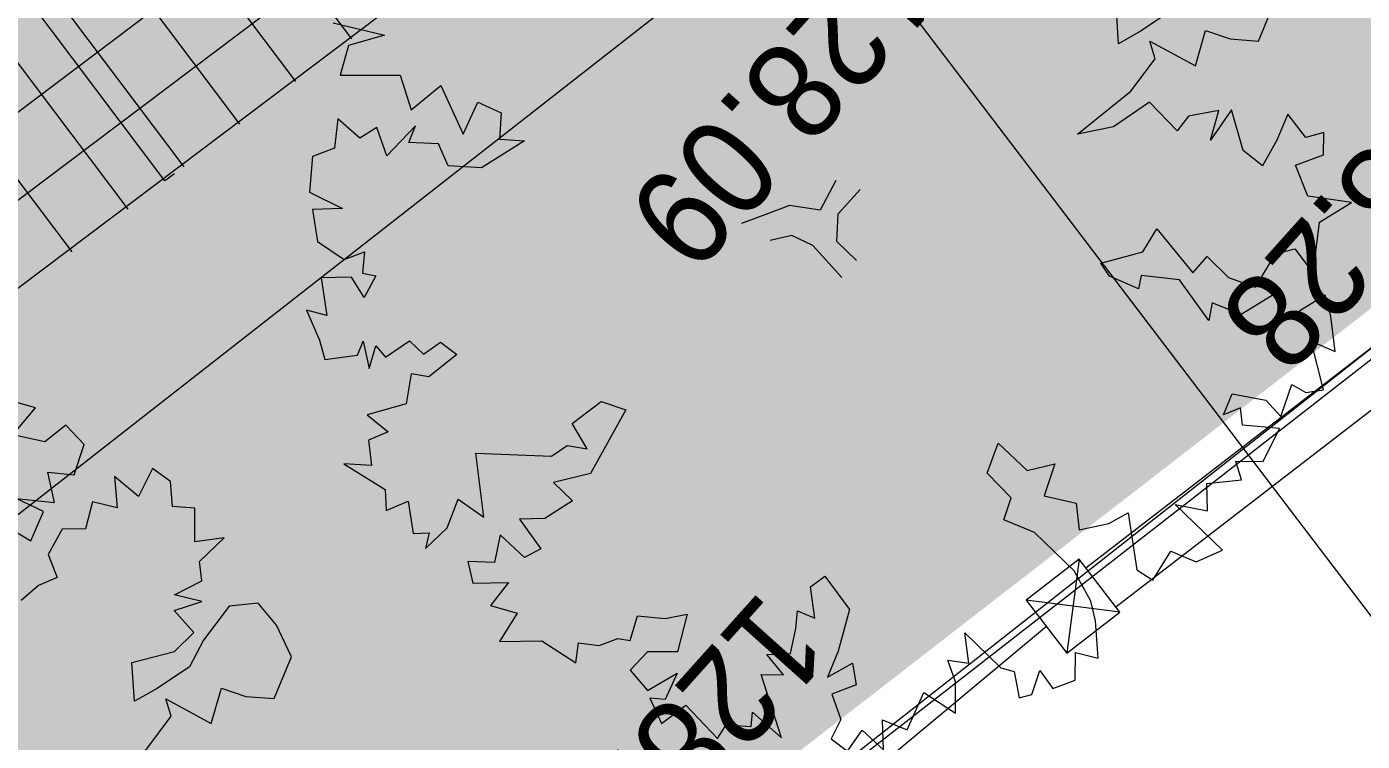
# Model space of a CAD drawing. Header units: metres. Extents: x -2858 to 512, y -1995 to 1252.
# Drawn here: x -901.84 to -896.15, y -910.73 to -907.68 of the extents above; entities that cross this region are included whole.
import ezdxf
from ezdxf.enums import TextEntityAlignment as Align
from ezdxf.lldxf.tags import DXFTag

# ---------------------------------------------------------------- set-up
doc = ezdxf.new("R2010")
doc.units = ezdxf.units.M
for name, color, linetype in [('Calque commun', 7, 'Continuous'), ('Calque11', 7, 'Continuous'), ('Calque15', 7, 'Continuous'), ('Calque17', 7, 'Continuous')]:
    doc.layers.add(name, color=color, linetype=linetype)
doc.styles.add('ARIAL', font='arial.ttf')
doc.styles.add('Arial12', font='arial.ttf', dxfattribs={"width": 0.9, "height": 0.41584})
tags = doc.linetypes.add('DASHDOT2', pattern=[0.5, 0.25, -0.125, 0, -0.125]).pattern_tags.tags
tags[10:11] = [DXFTag(74, 4), DXFTag(75, 0), DXFTag(340, '0'), DXFTag(46, 1.0), DXFTag(50, 0.0), DXFTag(44, 0.0), DXFTag(45, 0.0)]
tags[8:9] = [DXFTag(74, 4), DXFTag(75, 0), DXFTag(340, '0'), DXFTag(46, 1.0), DXFTag(50, 0.0), DXFTag(44, 0.0), DXFTag(45, 0.0)]
tags[6:7] = [DXFTag(74, 4), DXFTag(75, 0), DXFTag(340, '0'), DXFTag(46, 1.0), DXFTag(50, 0.0), DXFTag(44, 0.0), DXFTag(45, 0.0)]
tags[4:5] = [DXFTag(74, 4), DXFTag(75, 0), DXFTag(340, '0'), DXFTag(46, 1.0), DXFTag(50, 0.0), DXFTag(44, 0.0), DXFTag(45, 0.0)]
tags = doc.linetypes.add('DOT2', pattern=[0.125, 0, -0.125]).pattern_tags.tags
tags[6:7] = [DXFTag(74, 4), DXFTag(75, 0), DXFTag(340, '0'), DXFTag(46, 1.0), DXFTag(50, 0.0), DXFTag(44, 0.0), DXFTag(45, 0.0)]
tags[4:5] = [DXFTag(74, 4), DXFTag(75, 0), DXFTag(340, '0'), DXFTag(46, 1.0), DXFTag(50, 0.0), DXFTag(44, 0.0), DXFTag(45, 0.0)]
tags = doc.linetypes.add('HIDDEN', pattern=[0.375, 0.25, -0.125]).pattern_tags.tags
tags[6:7] = [DXFTag(74, 4), DXFTag(75, 0), DXFTag(340, '0'), DXFTag(46, 1.0), DXFTag(50, 0.0), DXFTag(44, 0.0), DXFTag(45, 0.0)]
tags[4:5] = [DXFTag(74, 4), DXFTag(75, 0), DXFTag(340, '0'), DXFTag(46, 1.0), DXFTag(50, 0.0), DXFTag(44, 0.0), DXFTag(45, 0.0)]

# ---------------------------------------------------------------- blocks, each defined once
blk = doc.blocks.new('geometrebondepartleger')
at = {"layer": 'Calque commun', "color": 3, "linetype": 'HIDDEN', "lineweight": 18}
blk.add_line((142.0277, 145.8978), (110.6011, 151.5173), dxfattribs=at)
at = {"layer": 'Calque commun', "color": 10, "linetype": 'DASHDOT2', "lineweight": 18, "flags": 128}
blk.add_lwpolyline([(45.2867, 98.0868), (42.9361, 93.8756), (22.4919, 69.3549), (46.896, 54.8213), (60.0219, 76.4824), (130.1549, 64.2531), (145.3143, 148.376), (109.3485, 154.881), (91.263, 130.1164), (87.3779, 124.8321), (86.3313, 123.2789), (83.8109, 118.8118), (74.9183, 102.5858), (72.6157, 98.3586), (63.0649, 85.9136), (45.1583, 97.9611)], close=True, dxfattribs=at)
at = {"layer": 'Calque11', "color": 7, "linetype": 'Continuous', "lineweight": 9}
blk.add_polyline3d([(109.3034, 154.8011, 79), (116.5427, 153.4905, 79), (137.2093, 149.8045, 79), (145.3136, 148.3761, 79), (151.4558, 147.2325, 79), (157.5679, 146.0727, 79), (174.591, 142.849, 79), (158.1946, 145.8014, 79), (170.2637, 143.6685, 79), (176.7717, 142.544, 79), (161.4698, 145.2524, 79), (170.2644, 143.6683, 79)], dxfattribs=at)
at = {"layer": 'Calque17', "color": 1, "linetype": 'Continuous', "lineweight": 9}
for p, q in [((137.2464, 150.0113, 79), (138.9559, 149.6933, 79)), ((137.2093, 149.8045, 79), (138.9175, 149.4868, 79)), ((138.961, 149.7211, 79), (138.9089, 149.4408, 79)), ((139.2413, 149.669, 79), (138.961, 149.7211, 79)), ((138.961, 149.7211, 79), (139.1892, 149.3887, 79)), ((138.9089, 149.4408, 79), (139.2413, 149.669, 79)), ((139.1892, 149.3887, 79), (139.2413, 149.669, 79)), ((139.2153, 149.5288, 79), (140.2253, 149.3797, 79)), ((138.9089, 149.4408, 79), (139.1892, 149.3887, 79))]:
    blk.add_line(p, q, dxfattribs=at)
at = {"layer": 'Calque15', "color": 1, "linetype": 'ByBlock', "lineweight": -2, "style": 'Arial12', "width": 0.9}
for s, p in [('128.28', (136.1426, 149.5894, 207.2761)), ('128.42', (139.9039, 148.931, 207.4235)), ('128.09', (137.5026, 147.4153, 207.0931))]:
    blk.add_text(s, height=0.41584, dxfattribs=at).set_placement(p, align=Align.TOP_LEFT)
blk = doc.blocks.new('arb5')
at = {"layer": 'Calque commun', "color": 0, "linetype": 'ByBlock', "lineweight": -2}
for p, q in [((0.5471, 1.1695), (0.5453, 1.0957)), ((0.5765, 1.1565), (0.5471, 1.1695)), ((0.587, 1.1277), (0.5765, 1.1565)), ((0.4432, 1.1359), (0.4037, 1.1244)), ((0.4638, 1.113), (0.4432, 1.1359)), ((0.7301, 1.1483), (0.7012, 1.1181)), ((0.7426, 1.1256), (0.7301, 1.1483)), ((0.7656, 1.146), (0.7426, 1.1256)), ((0.7891, 1.134), (0.7656, 1.146)), ((0.3387, 1.1317), (0.3079, 1.0847)), ((0.3544, 1.1189), (0.3387, 1.1317)), ((0.4037, 1.1244), (0.429, 1.0916)), ((0.4747, 1.1318), (0.4638, 1.113)), ((0.504, 1.1059), (0.4747, 1.1318)), ((0.5259, 1.1274), (0.504, 1.1059)), ((0.5453, 1.0957), (0.5259, 1.1274)), ((0.6245, 1.1345), (0.587, 1.1277)), ((0.6282, 1.1136), (0.6245, 1.1345)), ((0.7842, 1.1095), (0.7891, 1.134)), ((0.8099, 1.1212), (0.7842, 1.1095)), ((0.8225, 1.1132), (0.8099, 1.1212)), ((0.2983, 1.1123), (0.2724, 1.0819)), ((0.3079, 1.0847), (0.2983, 1.1123)), ((0.3582, 1.1012), (0.3544, 1.1189)), ((0.3929, 1.1166), (0.3582, 1.1012)), ((0.3908, 1.0919), (0.3929, 1.1166)), ((0.5876, 1.0636), (0.6282, 1.1136)), ((0.7012, 1.1181), (0.6884, 1.0993)), ((0.8046, 1.0894), (0.8225, 1.1132)), ((0.411, 1.0591), (0.3908, 1.0919)), ((0.429, 1.0916), (0.4163, 1.0768)), ((0.6884, 1.0993), (0.6763, 1.0628)), ((0.2724, 1.0819), (0.2593, 1.0614)), ((0.4163, 1.0768), (0.4348, 1.0679)), ((0.8115, 1.0755), (0.8046, 1.0894)), ((0.8099, 1.0195), (0.8115, 1.0755)), ((0.2593, 1.0614), (0.3105, 1.0472)), ((0.4348, 1.0679), (0.411, 1.0591)), ((0.6112, 1.0555), (0.5876, 1.0636)), ((0.6763, 1.0628), (0.6746, 1.0009)), ((0.8832, 1.0722), (0.8574, 1.0487)), ((0.8899, 1.0307), (0.8832, 1.0722)), ((0.3105, 1.0472), (0.2976, 1.0186)), ((0.6386, 1.0356), (0.6112, 1.0555)), ((0.8318, 1.0458), (0.8099, 1.0195)), ((0.8454, 1.026), (0.8318, 1.0458)), ((0.8574, 1.0487), (0.8454, 1.026)), ((0.2504, 1.0348), (0.2037, 1.0016)), ((0.2442, 1.0013), (0.2504, 1.0348)), ((0.6187, 1.0132), (0.6386, 1.0356)), ((0.9334, 1.045), (0.8899, 1.0307)), ((0.9439, 1.0173), (0.9334, 1.045)), ((0.9677, 1.0408), (0.9439, 1.0173)), ((0.9675, 1.0084), (0.9677, 1.0408)), ((0.2976, 1.0186), (0.3388, 1.0065)), ((0.1632, 1.0129), (0.1908, 0.9722)), ((0.2037, 1.0016), (0.1632, 1.0129)), ((0.2627, 0.9893), (0.2442, 1.0013)), ((0.3388, 1.0065), (0.3512, 0.974)), ((0.637, 0.9815), (0.6187, 1.0132)), ((0.6746, 1.0009), (0.6873, 0.9662)), ((0.9962, 1.0121), (0.9675, 1.0084)), ((0.998, 0.9893), (0.9962, 1.0121)), ((0.3053, 0.998), (0.2627, 0.9893)), ((0.3177, 0.9683), (0.3053, 0.998)), ((0.9751, 0.9827), (0.998, 0.9893)), ((0.1908, 0.9722), (0.1745, 0.9388)), ((0.3512, 0.974), (0.3682, 0.9845)), ((0.3682, 0.9845), (0.3568, 0.9295)), ((0.6026, 0.966), (0.637, 0.9815)), ((0.9611, 0.9561), (0.9751, 0.9827)), ((0.3166, 0.9348), (0.3177, 0.9683)), ((0.6289, 0.9481), (0.6026, 0.966)), ((0.6636, 0.9557), (0.6613, 0.9171)), ((0.6873, 0.9662), (0.6636, 0.9557)), ((0.9197, 0.9497), (0.9348, 0.9693)), ((0.9348, 0.9693), (0.9611, 0.9561)), ((0.145, 0.954), (0.1263, 0.9372)), ((0.1745, 0.9388), (0.145, 0.954)), ((0.6285, 0.9036), (0.6289, 0.9481)), ((0.9503, 0.9396), (0.9197, 0.9497)), ((1.0351, 0.9476), (0.998, 0.8829)), ((1.0356, 0.9043), (1.0351, 0.9476)), ((0.1263, 0.9372), (0.144, 0.9264)), ((0.144, 0.9264), (0.1386, 0.8938)), ((0.3411, 0.9355), (0.3166, 0.9348)), ((0.3318, 0.8725), (0.3411, 0.9355)), ((0.3568, 0.9295), (0.3821, 0.8949)), ((0.878, 0.9067), (0.9206, 0.9288)), ((0.9206, 0.9288), (0.9503, 0.9396)), ((0.1683, 0.9045), (0.2001, 0.9121)), ((0.2001, 0.9121), (0.2019, 0.8845)), ((0.6613, 0.9171), (0.6285, 0.9036)), ((1.0486, 0.914), (1.0356, 0.9043)), ((1.0662, 0.8922), (1.0486, 0.914)), ((0.1386, 0.8938), (0.1683, 0.9045)), ((0.3821, 0.8949), (0.3951, 0.9027)), ((0.3951, 0.9027), (0.4067, 0.8691)), ((0.8689, 0.8614), (0.878, 0.9067)), ((0.9815, 0.9019), (0.9773, 0.8724)), ((0.998, 0.8829), (0.9815, 0.9019)), ((0.2019, 0.8845), (0.1776, 0.8442)), ((0.9113, 0.8847), (0.8885, 0.8573)), ((0.9182, 0.865), (0.9113, 0.8847)), ((0.9586, 0.8911), (0.934, 0.8767)), ((0.9773, 0.8724), (0.9586, 0.8911)), ((1.0839, 0.8952), (1.0662, 0.8922)), ((1.0804, 0.844), (1.0839, 0.8952)), ((0.3614, 0.8782), (0.3318, 0.8725)), ((0.4026, 0.8522), (0.3614, 0.8782)), ((0.4067, 0.8691), (0.4026, 0.8522)), ((0.934, 0.8767), (0.9182, 0.865)), ((0.8885, 0.8573), (0.8689, 0.8614)), ((0.1776, 0.8442), (0.2182, 0.8498)), ((0.2182, 0.8498), (0.1877, 0.8343)), ((1.1139, 0.8378), (1.0804, 0.844)), ((1.1018, 0.8092), (1.1139, 0.8378)), ((0.1877, 0.8343), (0.2151, 0.8135)), ((1.0605, 0.8126), (1.0912, 0.823)), ((1.0912, 0.823), (1.1018, 0.8092)), ((0.1005, 0.8144), (0.0531, 0.7971)), ((0.12, 0.7895), (0.1005, 0.8144)), ((0.2151, 0.8135), (0.2357, 0.8153)), ((0.2357, 0.8153), (0.2333, 0.7708)), ((1.097, 0.8013), (1.0605, 0.8126)), ((0.0531, 0.7971), (0.0382, 0.7606)), ((1.0041, 0.7764), (1.0426, 0.797)), ((1.0426, 0.797), (1.0652, 0.772)), ((1.0936, 0.7718), (1.097, 0.8013)), ((0.1317, 0.7629), (0.12, 0.7895)), ((0.1684, 0.7812), (0.1317, 0.7629)), ((0.1826, 0.7251), (0.1684, 0.7812)), ((0.2333, 0.7708), (0.2805, 0.7598)), ((1.0246, 0.7616), (1.0041, 0.7764)), ((1.0432, 0.7367), (1.0246, 0.7616)), ((1.0652, 0.772), (1.0936, 0.7718)), ((0.0382, 0.7606), (0.034, 0.7291)), ((0.2382, 0.7472), (0.1929, 0.7427)), ((0.3139, 0.7358), (0.2382, 0.7472)), ((0.2805, 0.7598), (0.3139, 0.7358)), ((1.069, 0.7495), (1.0432, 0.7367)), ((1.0767, 0.7376), (1.069, 0.7495)), ((0.1929, 0.7427), (0.1826, 0.7251)), ((1.0964, 0.7276), (1.0767, 0.7376)), ((0.034, 0.7291), (0.0583, 0.7072)), ((0.1056, 0.7119), (0.1383, 0.7204)), ((0.1383, 0.7204), (0.1805, 0.7102)), ((1.11, 0.7086), (1.0964, 0.7276)), ((1.1287, 0.7214), (1.11, 0.7086)), ((1.1362, 0.6768), (1.1287, 0.7214)), ((0.0583, 0.7072), (0.1056, 0.7119)), ((0.1805, 0.7102), (0.2083, 0.7012)), ((0.1066, 0.6981), (0.1033, 0.6655)), ((0.137, 0.6967), (0.1066, 0.6981)), ((0.1782, 0.6699), (0.137, 0.6967)), ((0.2083, 0.7012), (0.1782, 0.6699)), ((0.075, 0.6815), (0.0905, 0.6538)), ((0.1033, 0.6655), (0.075, 0.6815)), ((1.1686, 0.6422), (1.1362, 0.6768)), ((0.058, 0.6658), (0.044, 0.6493)), ((0.0905, 0.6538), (0.058, 0.6658)), ((0.0058, 0.6516), (0.0312, 0.6306)), ((0.044, 0.6493), (0.0058, 0.6516)), ((0.5851, 0.6489), (0.584, 0.6182)), ((0.6099, 0.6496), (0.6055, 0.6015)), ((1.1319, 0.6355), (1.1686, 0.6422)), ((0.0312, 0.6306), (0.0034, 0.6052)), ((1.1455, 0.6078), (1.1319, 0.6355)), ((0.584, 0.6182), (0.5602, 0.5987)), ((0.0034, 0.6052), (0.019, 0.5854)), ((0.5602, 0.5987), (0.5236, 0.5982)), ((0.6055, 0.6015), (0.6132, 0.5766)), ((1.0526, 0.5663), (1.0608, 0.6065)), ((1.0608, 0.6065), (1.0804, 0.5996)), ((1.0804, 0.5996), (1.0801, 0.5622)), ((1.1131, 0.6053), (1.1455, 0.6078)), ((1.1405, 0.5763), (1.1131, 0.6053)), ((0.019, 0.5854), (0, 0.565)), ((0.8823, 0.5716), (0.9613, 0.5907)), ((0.9613, 0.5907), (0.9965, 0.5668)), ((0.9965, 0.5668), (0.9976, 0.5963)), ((0.9976, 0.5963), (1.033, 0.587)), ((1.033, 0.587), (1.0526, 0.5663)), ((0.5344, 0.5714), (0.5707, 0.5809)), ((0.5707, 0.5809), (0.5902, 0.5523)), ((0.6132, 0.5766), (0.6337, 0.5627)), ((0.8939, 0.5448), (0.8823, 0.5716)), ((0.9434, 0.5692), (0.9341, 0.5377)), ((0.9559, 0.5502), (0.9434, 0.5692)), ((1.0801, 0.5622), (1.107, 0.5786)), ((1.107, 0.5786), (1.1265, 0.5559)), ((1.1265, 0.5559), (1.1405, 0.5763)), ((0, 0.565), (0.0029, 0.5402)), ((0.0029, 0.5402), (0.0365, 0.5498)), ((0.0365, 0.5498), (0.0382, 0.5151)), ((0.0382, 0.5151), (0.062, 0.5408)), ((0.062, 0.5408), (0.0756, 0.5159)), ((0.1525, 0.5193), (0.1645, 0.5439)), ((0.1645, 0.5439), (0.1853, 0.5348)), ((0.5902, 0.5523), (0.6138, 0.5403)), ((0.6138, 0.5403), (0.6412, 0.5263)), ((0.9341, 0.5377), (0.8939, 0.5448)), ((0.9767, 0.5453), (0.9559, 0.5502)), ((1.0313, 0.4806), (0.9767, 0.5453)), ((0.0756, 0.5159), (0.1033, 0.5306)), ((0.1033, 0.5306), (0.1209, 0.5116)), ((0.1853, 0.5348), (0.2109, 0.5317)), ((1.0779, 0.5354), (1.0313, 0.4806)), ((1.0827, 0.5008), (1.0779, 0.5354)), ((0.1209, 0.5116), (0.1525, 0.5193)), ((1.1143, 0.5135), (1.0827, 0.5008)), ((1.1478, 0.5112), (1.1143, 0.5135)), ((1.132, 0.5023), (1.1478, 0.5112)), ((0.1543, 0.4945), (0.1207, 0.4829)), ((0.1599, 0.4668), (0.1543, 0.4945)), ((1.1446, 0.4896), (1.132, 0.5023)), ((0.0674, 0.4805), (0.0347, 0.4659)), ((0.085, 0.4567), (0.0674, 0.4805)), ((0.1049, 0.485), (0.085, 0.4567)), ((0.1303, 0.4505), (0.1049, 0.485)), ((0.1207, 0.4829), (0.1303, 0.4505)), ((1.1218, 0.461), (1.1446, 0.4896)), ((0.0347, 0.4659), (0.0325, 0.4363)), ((1.1462, 0.4502), (1.1218, 0.461)), ((1.1295, 0.4334), (1.1462, 0.4502)), ((0.0325, 0.4363), (0.062, 0.4313)), ((1.1397, 0.3801), (1.1295, 0.4334)), ((0.062, 0.4313), (0.0806, 0.3996)), ((1.1015, 0.3824), (1.1202, 0.4039)), ((1.1202, 0.4039), (1.1397, 0.3801)), ((0.0806, 0.3996), (0.0412, 0.398)), ((0.0412, 0.398), (0.0575, 0.3652)), ((0.9644, 0.3905), (1.0038, 0.3843)), ((0.9662, 0.3677), (0.9644, 0.3905)), ((1.0799, 0.3924), (1.1015, 0.3824)), ((1.0816, 0.362), (1.0799, 0.3924)), ((1.0038, 0.3843), (1.0146, 0.3673)), ((1.0146, 0.3673), (1.0432, 0.386)), ((1.0432, 0.386), (1.0816, 0.362)), ((0.989, 0.3627), (0.9662, 0.3677)), ((0.9888, 0.3411), (0.989, 0.3627)), ((1.0203, 0.3338), (0.9888, 0.3411)), ((1.0182, 0.3172), (1.0203, 0.3338)), ((1.0419, 0.3288), (1.0182, 0.3172)), ((1.024, 0.3034), (1.0419, 0.3288)), ((1.0398, 0.3091), (1.024, 0.3034)), ((1.068, 0.2853), (1.0398, 0.3091)), ((0.737, 0.2848), (0.792, 0.2698)), ((0.7545, 0.263), (0.737, 0.2848)), ((1.0561, 0.2665), (1.068, 0.2853)), ((0.792, 0.2698), (0.8154, 0.2409)), ((0.9606, 0.2645), (0.9871, 0.271)), ((0.9871, 0.271), (0.9802, 0.2454)), ((0.7316, 0.2446), (0.7545, 0.263)), ((0.9684, 0.2514), (0.9606, 0.2645)), ((1.0036, 0.2208), (1.0303, 0.254)), ((1.0303, 0.254), (1.0411, 0.2331)), ((1.0411, 0.2331), (1.0561, 0.2665)), ((0.7404, 0.217), (0.7316, 0.2446)), ((0.8154, 0.2409), (0.8045, 0.2164)), ((0.9494, 0.237), (0.9684, 0.2514)), ((0.9802, 0.2454), (1.0036, 0.2208)), ((0.7779, 0.2293), (0.7404, 0.217)), ((0.7547, 0.1743), (0.7779, 0.2293)), ((0.971, 0.2258), (0.9494, 0.237)), ((0.9766, 0.1903), (0.971, 0.2258)), ((0.8045, 0.2164), (0.826, 0.1907)), ((0.826, 0.1907), (0.8071, 0.1838)), ((0.8071, 0.1838), (0.8535, 0.1826)), ((0.8535, 0.1826), (0.8375, 0.1531)), ((0.9304, 0.1859), (0.9539, 0.162)), ((0.9419, 0.1464), (0.9304, 0.1859)), ((0.9539, 0.162), (0.9766, 0.1903)), ((0.7971, 0.1681), (0.7547, 0.1743)), ((0.7771, 0.1328), (0.7971, 0.1681)), ((0.8375, 0.1531), (0.8592, 0.147)), ((0.8592, 0.147), (0.8597, 0.1144)), ((0.9102, 0.1219), (0.9419, 0.1464)), ((0.8221, 0.0832), (0.7771, 0.1328)), ((0.8597, 0.1144), (0.8866, 0.1339)), ((0.8866, 0.1339), (0.9102, 0.1219)), ((0.7559, 0.0896), (0.7915, 0.0676)), ((0.7842, 0.0381), (0.7559, 0.0896)), ((0.7915, 0.0676), (0.8221, 0.0832))]:
    blk.add_line(p, q, dxfattribs=at)
blk = doc.blocks.new('new227')
at = {"layer": 'Calque commun', "color": 1, "linetype": 'Continuous', "lineweight": 9}
blk.add_arc((0, 0), 0.5, 0, 359.9994, dxfattribs=at)
blk = doc.blocks.new('new228')
at = {"layer": 'Calque commun', "color": 1, "linetype": 'Continuous', "lineweight": 9}
blk.add_arc((0, 0), 0.5, 0, 359.9994, dxfattribs=at)
blk = doc.blocks.new('DimLine14679')
at = {"layer": 'Calque commun', "color": 1, "linetype": 'Continuous', "lineweight": 9}
for p, q in [((67.4044, 133.4725), (67.3196, 133.133)), ((67.3681, 133.327), (67.1718, 133.3657)), ((67.3681, 133.327), (69.8208, 132.8431)), ((69.8455, 132.9911), (69.7879, 132.6458)), ((69.8208, 132.8431), (70.017, 132.8044))]:
    blk.add_line(p, q, dxfattribs=at)
at = {"layer": 'Calque commun', "color": 1, "linetype": 'Continuous', "lineweight": 9, "xscale": 0.1000000030756189, "yscale": 0.1000000030756189, "zscale": 0.1000000030756189, "rotation": 348.8390201883034}
for name, p in [('new227', (67.3681, 133.327)), ('new228', (69.8208, 132.8431))]:
    blk.add_blockref(name, p, dxfattribs=at)
at = {"layer": 'Calque commun', "color": 1, "linetype": 'Continuous', "lineweight": 9, "style": 'ARIAL', "width": 1}
blk.add_text('250', height=0.30925, rotation=348.839, dxfattribs=at).set_placement((68.5964, 133.0949), align=Align.BOTTOM_CENTER)
blk = doc.blocks.new('new229')
at = {"layer": 'Calque commun', "color": 1, "linetype": 'Continuous', "lineweight": 9}
blk.add_arc((0, 0), 0.5, 0, 359.9994, dxfattribs=at)
blk = doc.blocks.new('new230')
at = {"layer": 'Calque commun', "color": 1, "linetype": 'Continuous', "lineweight": 9}
blk.add_arc((0, 0), 0.5, 0, 359.9994, dxfattribs=at)
blk = doc.blocks.new('DimLine14685')
at = {"layer": 'Calque commun', "color": 1, "linetype": 'Continuous', "lineweight": 9}
for p, q in [((69.8455, 132.9911), (69.7879, 132.6458)), ((69.8208, 132.8431), (69.6246, 132.8818)), ((69.8208, 132.8431), (72.2734, 132.3587)), ((72.3098, 132.5043), (72.2249, 132.1647)), ((72.2734, 132.3587), (72.4696, 132.32))]:
    blk.add_line(p, q, dxfattribs=at)
at = {"layer": 'Calque commun', "color": 1, "linetype": 'Continuous', "lineweight": 9, "xscale": 0.1000000114193421, "yscale": 0.1000000114193421, "zscale": 0.1000000114193421, "rotation": 348.8290100267845}
for name, p in [('new229', (69.8208, 132.8431)), ('new230', (72.2734, 132.3587))]:
    blk.add_blockref(name, p, dxfattribs=at)
at = {"layer": 'Calque commun', "color": 1, "linetype": 'Continuous', "lineweight": 9, "style": 'ARIAL'}
blk.add_text('250', height=0.30925, rotation=348.829, dxfattribs=at).set_placement((71.049, 132.6107), align=Align.BOTTOM_CENTER)
blk = doc.blocks.new('hatch73')
at = {"layer": 'Calque commun', "color": 64, "linetype": 'Continuous', "lineweight": 9}
for p, q in [((72.5262, 133.6402), (67.6208, 134.6079)), ((72.4682, 133.3459), (67.5627, 134.3136)), ((72.4101, 133.0515), (67.5046, 134.0192))]:
    blk.add_line(p, q, dxfattribs=at)
blk = doc.blocks.new('hatch74')
at = {"layer": 'Calque commun', "color": 64, "linetype": 'Continuous', "lineweight": 9}
for p, q in [((68.1262, 129.4195), (69.0939, 134.325)), ((68.4208, 129.3629), (69.3885, 134.2684)), ((68.7154, 129.3064), (69.6831, 134.2118)), ((69.01, 129.2498), (69.9778, 134.1552)), ((69.3047, 129.1932), (70.2724, 134.0986)), ((69.5993, 129.1366), (70.567, 134.042))]:
    blk.add_line(p, q, dxfattribs=at)

msp = doc.modelspace()

# ---------------------------------------------------------------- hatches: boundary and pattern name
at = {"layer": 'Calque commun', "linetype": 'Continuous', "lineweight": 9}
h = msp.add_hatch(color=71, dxfattribs=at)
h.paths.add_polyline_path([(-894.3583, -886.2676), (-896.3192, -883.5226), (-888.2524, -877.6135), (-886.586, -876.3393), (-886.8767, -875.3825), (-884.8738, -874.7513), (-884.8402, -874.7878), (-880.9683, -873.5262), (-883.8216, -864.4643), (-882.4071, -864.0286), (-883.1716, -860.3872), (-880.4023, -859.5465), (-873.6209, -891.494), (-875.0612, -892.5783), (-875.0615, -892.5781), (-902.5961, -913.9047), (-904.7618, -911.0101), (-904.83, -911.051), (-908.0635, -906.7949), (-907.402, -906.4871), (-906.676, -906.1878), (-908.0278, -906.8123), (-908.0277, -906.8123), (-906.633, -906.1688), (-906.5259, -906.1215), (-906.5027, -906.0564), (-906.2329, -905.8844), (-906.2257, -905.8941), (-903.2427, -909.8522), (-899.2647, -906.823), (-902.2373, -902.8786), (-901.2676, -902.1455), (-898.2725, -906.1197), (-892.2652, -901.5924), (-895.2673, -897.6089), (-894.2923, -896.8717), (-894.1447, -896.7624), (-891.1355, -900.7554), (-887.1424, -897.7462), (-885.1459, -896.2416), (-888.1551, -892.2485), (-890.1515, -893.753), (-887.3142, -891.5982), (-887.312, -891.5965), (-887.3061, -891.5943), (-884.2968, -895.5873), (-878.3072, -891.0735), (-881.3218, -887.0779), (-881.3053, -887.0652), (-881.267, -887.0736), (-880.3466, -886.363), (-877.306, -890.2953), (-875.8748, -889.2167), (-875.3354, -888.8103), (-878.3447, -884.8172), (-876.3941, -883.3472), (-879.7956, -878.7899), (-879.8159, -878.8066), (-882.7608, -874.899), (-884.7572, -876.4036), (-884.7683, -876.389), (-884.8766, -876.4936), (-886.603, -877.7946), (-886.7538, -877.9083), (-883.7445, -881.9013), (-884.6572, -882.6357), (-884.6578, -882.6362), (-884.6642, -882.6278), (-884.6866, -882.6448), (-887.689, -878.6608), (-893.6786, -883.1747), (-890.6696, -887.1675), (-890.9215, -887.3579), (-892.5544, -887.0226), (-894.2901, -886.2961), (-892.6302, -885.0451), (-893.3524, -884.0868), (-893.334, -884.0729), (-894.0562, -883.1146), (-895.7148, -884.3646), (-895.011, -885.3368), (-894.3282, -886.2802)])
h.paths.add_polyline_path([(-883.3217, -866.0333), (-883.3266, -866.0348), (-883.0472, -866.9213), (-882.4997, -866.7488), (-882.7728, -865.8824), (-882.7679, -865.8809), (-883.0473, -864.9944), (-883.5947, -865.1669)], flags=16)

# ---------------------------------------------------------------- linework, layer by layer
at = {"layer": 'Calque commun', "color": 7, "linetype": 'DASHDOT2', "lineweight": 18}
msp.add_line((-891.6836, -916.0082), (-950.4869, -838.7515), dxfattribs=at)
at = {"layer": 'Calque commun', "color": 7, "linetype": 'Continuous', "lineweight": 9}
for p, q in [((-901.2541, -908.3372), (-904.2633, -904.3441)), ((-901.2136, -908.3077), (-901.2541, -908.3372))]:
    msp.add_line(p, q, dxfattribs=at)
at = {"layer": 'Calque commun', "color": 43, "linetype": 'Continuous', "lineweight": 9, "true_color": 0xdbbe82}
msp.add_trace([(-903.2427, -909.8522), (-899.2647, -906.823), (-906.252, -905.8592), (-902.274, -902.83)], dxfattribs=at)

# ---------------------------------------------------------------- block references
at = {"layer": 'Calque commun', "color": 0, "linetype": 'ByBlock', "lineweight": -2, "rotation": 228.1617603435354}
for name, p in [('geometrebondepartleger', (-916.0371, -706.7784)), ('hatch74', (-954.4467, -766.6559)), ('hatch73', (-954.4467, -766.6559))]:
    msp.add_blockref(name, p, dxfattribs=at)
at = {"layer": 'Calque commun', "color": 1, "linetype": 'Continuous', "lineweight": 9, "rotation": 228.1617603435354}
for name in ['DimLine14679', 'DimLine14685']:
    msp.add_blockref(name, (-954.4467, -766.6559), dxfattribs=at)
at = {"layer": 'Calque commun', "color": 64, "linetype": 'DOT2', "lineweight": 18, "xscale": 3.814697213713691, "yscale": 3.814696974833698, "zscale": 3.814697265625, "rotation": 227.4939527206939}
for p in [(-898.6219, -905.3598), (-902.8194, -908.1637)]:
    msp.add_blockref('arb5', p, dxfattribs=at)

doc.saveas('drawing.dxf')
